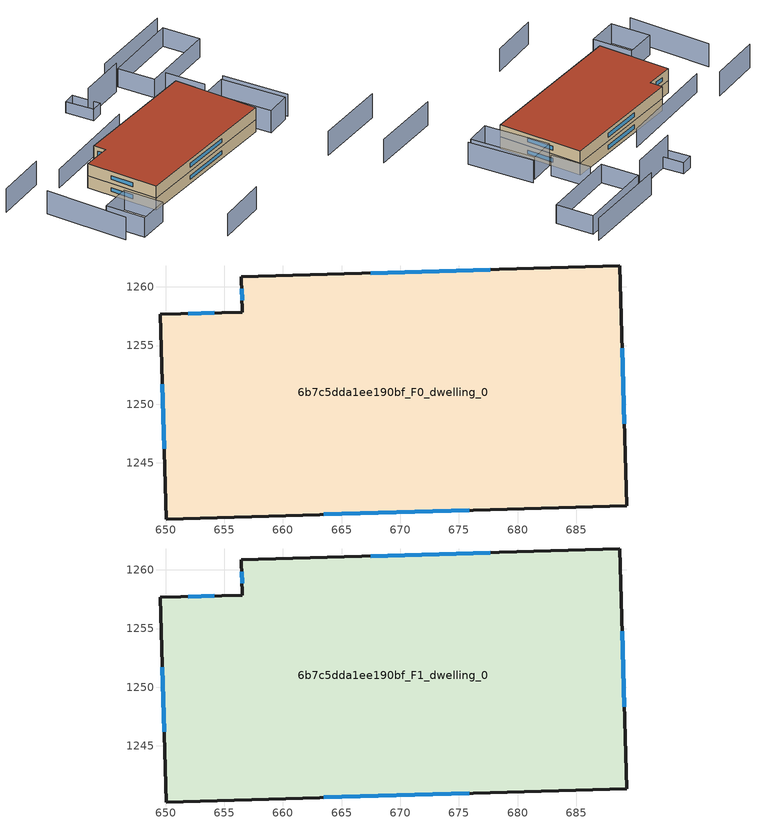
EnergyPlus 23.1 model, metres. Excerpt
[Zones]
6b7c5dda1ee190bf_F0_dwelling_0
 floor ground (EU_floor_Construction): 688.72,1261.78 689.31,1241.34 650.04,1240.21 649.54,1257.65 656.54,1257.85 656.46,1260.86 z0
 wall outside (EU_wall_Construction): 656.54,1257.85 649.54,1257.65 650.04,1240.21 689.31,1241.34 688.72,1261.78 656.46,1260.86 656.54,1257.85 z0:3
 window (EU_Window_Construction): 654.14,1257.78 651.94,1257.72 / 656.48,1259.83 656.51,1258.88 / 677.68,1261.46 667.5,1261.17 / 689.11,1248.34 688.93,1254.78 / 663.49,1240.6 675.87,1240.95 / 649.71,1251.68 649.87,1246.18 z1.03:1.97
6b7c5dda1ee190bf_F1_dwelling_0
 floor to 6b7c5dda1ee190bf_F0_dwelling_0 (EU_floor_Construction): 688.72,1261.78 689.31,1241.34 650.04,1240.21 649.54,1257.65 656.54,1257.85 656.45,1260.86 z3
 wall outside (EU_wall_Construction): 656.54,1257.85 649.54,1257.65 650.04,1240.21 689.31,1241.34 688.72,1261.78 656.46,1260.86 656.54,1257.85 z3:6
 window (EU_Window_Construction): 654.14,1257.78 651.94,1257.72 / 656.48,1259.83 656.51,1258.88 / 677.68,1261.46 667.5,1261.17 / 689.11,1248.34 688.93,1254.78 / 663.49,1240.6 675.87,1240.95 / 649.71,1251.68 649.87,1246.18 z4.03:4.97
 roof outside (EU_roof_Construction): 689.31,1241.34 688.72,1261.78 656.46,1260.86 656.54,1257.85 649.54,1257.65 650.04,1240.21 z6
shading: 649.92,1221.53 662.6,1222.79 z0:5.6; 690.03,1223 708.25,1224.14 / 644.3,1267.43 631.09,1266.24 z0:5.9; 646.28,1245.99 646.92,1236.36 / 646.92,1236.36 639.4,1235.87 / 639.4,1235.87 638.77,1245.5 / 638.77,1245.5 646.28,1245.99 z0:4.9; 698.45,1239.35 696.88,1255.18 / 708.88,1280.39 686.76,1278.87 / 689.27,1254.03 695.6,1254.66 / 695.6,1254.66 697.16,1239.03 / 697.16,1239.03 690.82,1238.4 / 690.82,1238.4 689.27,1254.03 z0:5.5; 635.67,1258.63 636.19,1238.55 z0:5.7; 692.32,1256.75 691.55,1266.26 z0:5.1; 708.17,1268.84 688.72,1267.15 / 688.72,1267.15 687.93,1276.26 / 687.93,1276.26 707.38,1277.95 / 707.38,1277.95 708.17,1268.84 z0:4.6; 673.4,1272.52 672.72,1279.34 / 672.72,1279.34 675.68,1279.63 / 675.68,1279.63 676.35,1272.81 / 676.35,1272.81 673.4,1272.52 z0:2.8; 672.21,1265.07 646.01,1262.62 z0:4.7; 686.11,1275.41 674.06,1274.36 z0:7.1
[Building]
EU S2 Campaign: North Axis=0; Terrain=City; Solar Distribution=FullExterior
[Site:Location]
Cape.Town.Intl.AP: Latitude=-33.965; Longitude=18.602; Time Zone=2; Elevation=46
[SizingPeriod:WeatherFileDays]
AnnualSizingPeriod: Begin Month=1; Begin Day of Month=1; End Month=12; End Day of Month=31; Day of Week for Start Day=Monday; Use Weather File Daylight Saving Period=No; Use Weather File Rain and Snow Indicators=No
[MATERIAL]
EU_InternalMass_Material: Roughness=MediumRough; Thickness=0.1; Conductivity=1; Density=1800; Specific Heat=900; Thermal Absorptance=0.9; Solar Absorptance=0.7; Visible Absorptance=0.7
[MATERIAL:NOMASS] Roughness=MediumRough; Thermal Absorptance=0.9; Solar Absorptance=0.7; Visible Absorptance=0.7
Name | Thermal Resistance
EU_wall_NoMass | 0.493876
EU_roof_NoMass | 0.449382
EU_floor_NoMass | 1.25
[WINDOWMATERIAL:SIMPLEGLAZINGSYSTEM]
EU_Window_SimpleGlazing: UFactor=4.4; Solar Heat Gain Coefficient=0.85; Visible Transmittance=0.85
[CONSTRUCTION]
EU_wall_Construction: EU_wall_NoMass
EU_roof_Construction: EU_roof_NoMass
EU_floor_Construction: EU_floor_NoMass
EU_Window_Construction: EU_Window_SimpleGlazing
EU_InternalMass_Construction: EU_InternalMass_Material
[ZONE] Type=1; Multiplier=1; Ceiling Height=autocalculate; Volume=2347.09; Floor Area=autocalculate; Part of Total Floor Area=Yes
6b7c5dda1ee190bf_F0_dwelling_0; 6b7c5dda1ee190bf_F1_dwelling_0
[INTERNALMASS] Construction=EU_InternalMass_Construction; Surface Area=782.363
Name | Zone or ZoneList
6b7c5dda1ee190bf_F0_dwelling_0_EU_InternalMass | 6b7c5dda1ee190bf_F0_dwelling_0
6b7c5dda1ee190bf_F1_dwelling_0_EU_InternalMass | 6b7c5dda1ee190bf_F1_dwelling_0
[OTHEREQUIPMENT] Fuel Type=Electricity; Design Level Calculation Method=Watts/Area; Power per Zone Floor Area=1; Fraction Latent=0; Fraction Radiant=0; Fraction Lost=0; Carbon Dioxide Generation Rate=0; EndUse Subcategory=EU_Step8_InternalGains
Name | Zone or ZoneList or Space or SpaceList | Schedule
EU_Step8_InternalGain_6b7c5dda1ee190bf_F0_dwelling_0_f000 | 6b7c5dda1ee190bf_F0_dwelling_0 | EU_Step8_GainSchedule_6b7c5dda1ee190bf_F0_dwelling_0_f000
EU_Step8_InternalGain_6b7c5dda1ee190bf_F1_dwelling_0_f000 | 6b7c5dda1ee190bf_F1_dwelling_0 | EU_Step8_GainSchedule_6b7c5dda1ee190bf_F1_dwelling_0_f000
[ZONEVENTILATION:DESIGNFLOWRATE] Schedule=EU_AlwaysOn; Design Flow Rate Calculation Method=AirChanges/Hour; Air Changes per Hour=0.64; Ventilation Type=Natural; Fan Pressure Rise=0; Fan Total Efficiency=1; Constant Term Coefficient=1; Temperature Term Coefficient=0; Velocity Term Coefficient=0; Velocity Squared Term Coefficient=0; Minimum Indoor Temperature=-100; Maximum Indoor Temperature=100; Delta Temperature=-100; Minimum Outdoor Temperature=-100; Maximum Outdoor Temperature=100; Maximum Wind Speed=40
Name | Zone or ZoneList or Space or SpaceList
EU_ConstantAir_6b7c5dda1ee190bf_F0_dwelling_0 | 6b7c5dda1ee190bf_F0_dwelling_0
EU_ConstantAir_6b7c5dda1ee190bf_F1_dwelling_0 | 6b7c5dda1ee190bf_F1_dwelling_0
[HVACTEMPLATE:THERMOSTAT] Constant Heating Setpoint=20; Constant Cooling Setpoint=50
EU_HeatOnly_6b7c5dda1ee190bf_F0_dwelling_0; EU_HeatOnly_6b7c5dda1ee190bf_F1_dwelling_0
[HVACTEMPLATE:ZONE:IDEALLOADSAIRSYSTEM] System Availability Schedule=EU_AlwaysOn; Maximum Heating Supply Air Temperature=50; Minimum Cooling Supply Air Temperature=13; Maximum Heating Supply Air Humidity Ratio=0.0156; Minimum Cooling Supply Air Humidity Ratio=0.0077; Heating Limit=NoLimit; Cooling Limit=NoLimit; Heating Availability Schedule=EU_AlwaysOn; Cooling Availability Schedule=EU_CoolingOff; Dehumidification Control Type=ConstantSensibleHeatRatio; Cooling Sensible Heat Ratio=0.7; Dehumidification Setpoint=60; Humidification Control Type=None; Humidification Setpoint=30; Outdoor Air Method=None; Outdoor Air Flow Rate per Person=0.00944; Outdoor Air Flow Rate per Zone Floor Area=0; Outdoor Air Flow Rate per Zone=0; Demand Controlled Ventilation Type=None; Outdoor Air Economizer Type=NoEconomizer; Heat Recovery Type=None; Sensible Heat Recovery Effectiveness=0.7; Latent Heat Recovery Effectiveness=0.65
Name | Template Thermostat
6b7c5dda1ee190bf_F0_dwelling_0 | EU_HeatOnly_6b7c5dda1ee190bf_F0_dwelling_0
6b7c5dda1ee190bf_F1_dwelling_0 | EU_HeatOnly_6b7c5dda1ee190bf_F1_dwelling_0
[SIZING:ZONE] Zone Cooling Design Supply Air Temperature Input Method=SupplyAirTemperature; Zone Cooling Design Supply Air Temperature=13; Zone Heating Design Supply Air Temperature Input Method=SupplyAirTemperature; Zone Heating Design Supply Air Temperature=50; Zone Cooling Design Supply Air Humidity Ratio=0.008; Zone Heating Design Supply Air Humidity Ratio=0.008; Cooling Design Air Flow Method=DesignDay; Cooling Design Air Flow Rate=0; Cooling Minimum Air Flow per Zone Floor Area=0.000762; Cooling Minimum Air Flow=0; Cooling Minimum Air Flow Fraction=0.2; Heating Design Air Flow Method=DesignDay; Heating Design Air Flow Rate=0; Heating Maximum Air Flow per Zone Floor Area=0.002032; Heating Maximum Air Flow=0.141576; Heating Maximum Air Flow Fraction=0.3; Account for Dedicated Outdoor Air System=No; Dedicated Outdoor Air System Control Strategy=NeutralSupplyAir; Dedicated Outdoor Air Low Setpoint Temperature for Design=autosize; Dedicated Outdoor Air High Setpoint Temperature for Design=autosize; Zone Load Sizing Method=Sensible Load Only No Latent Load; Zone Latent Cooling Design Supply Air Humidity Ratio Input Method=HumidityRatioDifference; Zone Cooling Design Supply Air Humidity Ratio Difference=0.005; Zone Latent Heating Design Supply Air Humidity Ratio Input Method=HumidityRatioDifference; Zone Humidification Design Supply Air Humidity Ratio Difference=0.005
6b7c5dda1ee190bf_F0_dwelling_0; 6b7c5dda1ee190bf_F1_dwelling_0
[SCHEDULE:CONSTANT]
Name | Hourly Value
EU_AlwaysOn | 1
EU_CoolingOff | 0
[SCHEDULE:FILE] Column Number=1; Rows to Skip at Top=0; Number of Hours of Data=8760; Column Separator=Comma; Interpolate to Timestep=No; Minutes per Item=60; Adjust Schedule for Daylight Savings=Yes
Name | File
EU_Step8_GainSchedule_6b7c5dda1ee190bf_F0_dwelling_0_f000 | ../../schedules/6b7c5dda1ee190bf/6b7c5dda1ee190bf_F0_dwelling_0_f000_gain.csv
EU_Step8_GainSchedule_6b7c5dda1ee190bf_F1_dwelling_0_f000 | ../../schedules/6b7c5dda1ee190bf/6b7c5dda1ee190bf_F1_dwelling_0_f000_gain.csv
